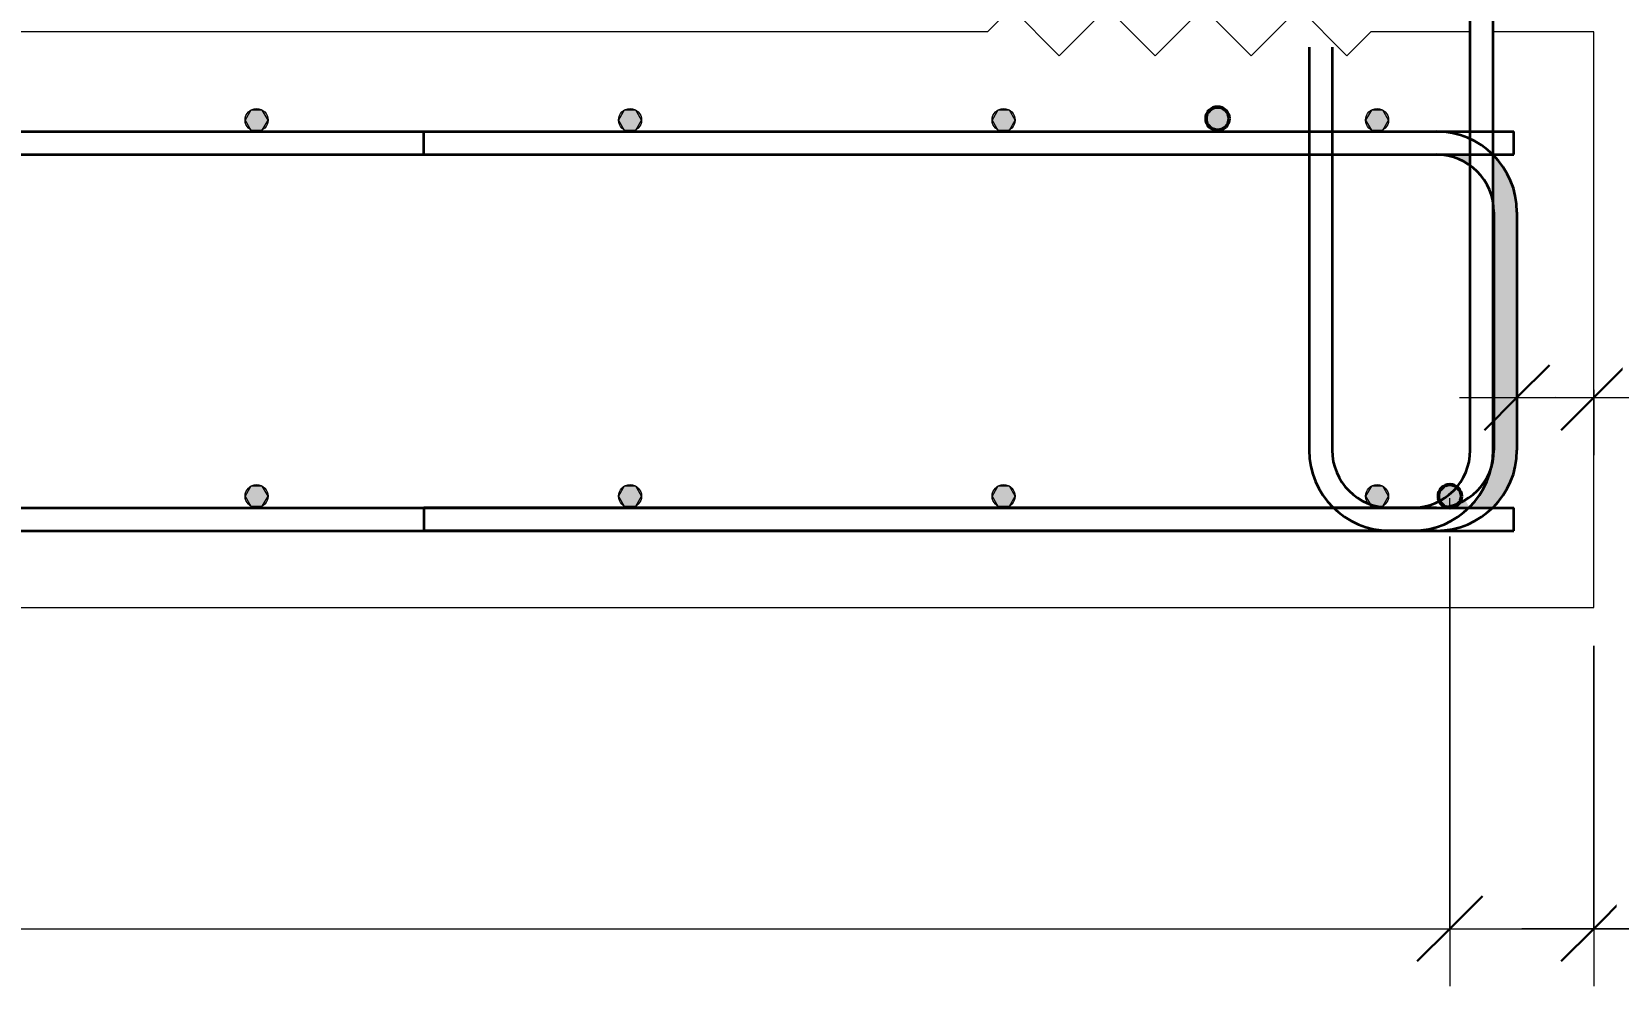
# Model space of a CAD drawing. Header units: millimetres. Extents: x 3129 to 68349, y -1586 to 12682.
# Drawn here: x 54686 to 55514, y -1347 to -850 of the extents above; entities that cross this region are included whole.
import ezdxf

# ---------------------------------------------------------------- set-up
doc = ezdxf.new("R2010")
doc.units = ezdxf.units.MM
for name, color, linetype, lineweight in [('AA_Dim', 7, 'Continuous', 9), ('AA_Dim-20', 7, 'Continuous', 9), ('AA_Linii', 7, 'Continuous', 9), ('AA_Oformlenie', 7, 'Continuous', 9), ('AF_Perekritie_Опалубка', 253, 'Continuous', 20), ('KR_Armatura', 7, 'Continuous', 20), ('KR_Armatura_Tonkie', 7, 'Continuous', 20)]:
    doc.layers.add(name, color=color, linetype=linetype, lineweight=lineweight)
doc.styles.add('ISOCPEUR_1', font='isocpeur.ttf', dxfattribs={"width": 0.9, "height": 50})
doc.dimstyles.new('01_Точн_3_знака__непрозр_', dxfattribs={"dimscale": 304.8, "dimtxt": 49.799059, "dimasz": 0.111549, "dimexe": 0.098425, "dimexo": 0.065617, "dimgap": 0.016404, "dimtad": 1, "dimdec": 3, "dimrnd": 0.001, "dimdsep": 46, "dimtxsty": 'ISOCPEUR_1', "dimblk1": 'OBLIQUE', "dimblk2": 'OBLIQUE', "dimsah": 1, "dimcen": 0.09, "dimdle": 0.098425, "dimazin": 0, "dimtfac": 1, "dimtdec": 4, "dimtix": 1, "dimtmove": 1, "dimatfit": 3, "dimfxl": 1, "dimtvp": 1, "dimtfill": 1, "dimtolj": 1, "dimtzin": 0, "dimlwd": 18, "dimlwe": 18, "dimarcsym": 2})
doc.dimstyles.new('05_Округл_1мм__прозр__1', dxfattribs={"dimscale": 304.8, "dimtxt": 49.799059, "dimasz": 0.111549, "dimexe": 0.098425, "dimexo": 0.065617, "dimgap": 0.006562, "dimtad": 1, "dimdec": 0, "dimdsep": 46, "dimtxsty": 'ISOCPEUR_1', "dimblk1": 'OBLIQUE', "dimblk2": 'OBLIQUE', "dimsah": 1, "dimcen": 0.09, "dimdle": 0.098425, "dimazin": 0, "dimtfac": 1, "dimtdec": 4, "dimtix": 1, "dimtmove": 0, "dimatfit": 3, "dimfxl": 1, "dimtvp": 1, "dimtolj": 1, "dimtzin": 0, "dimlwd": 18, "dimlwe": 18, "dimarcsym": 2})
doc.dimstyles.new('05_Округл_5мм__прозр__1', dxfattribs={"dimscale": 304.8, "dimtxt": 49.799059, "dimasz": 0.111549, "dimexe": 0.098425, "dimexo": 0.065617, "dimgap": 0.006562, "dimtad": 1, "dimdec": 0, "dimrnd": 5, "dimdsep": 46, "dimtxsty": 'ISOCPEUR_1', "dimblk1": 'OBLIQUE', "dimblk2": 'OBLIQUE', "dimsah": 1, "dimcen": 0.09, "dimdle": 0.098425, "dimazin": 0, "dimtfac": 1, "dimtdec": 4, "dimtix": 1, "dimtmove": 1, "dimatfit": 3, "dimfxl": 1, "dimtvp": 1, "dimtolj": 1, "dimtzin": 0, "dimlwd": 18, "dimlwe": 18, "dimarcsym": 2})

# ---------------------------------------------------------------- blocks, each defined once
blk = doc.blocks.new('Последовательность узлов - 3мм масшт20 маскировка-904226-Сечение 19')
at = {"layer": 'AA_Oformlenie'}
for p, q in [((29139.15, -850), (29151.65, -837.5)), ((29151.65, -837.5), (29176.65, -862.5)), ((29189.15, -850), (29201.65, -837.5)), ((29201.65, -837.5), (29226.65, -862.5)), ((29239.15, -850), (29251.65, -837.5)), ((29251.65, -837.5), (29276.65, -862.5)), ((29289.15, -850), (29301.65, -837.5)), ((29301.65, -837.5), (29326.65, -862.5)), ((29189.15, -850), (29176.65, -862.5)), ((29239.15, -850), (29226.65, -862.5)), ((29289.15, -850), (29276.65, -862.5)), ((29339.15, -850), (29326.65, -862.5))]:
    blk.add_line(p, q, dxfattribs=at)
blk = doc.blocks.new('DIMBLOCK66-Сечение 19')
at = {"layer": 'AA_Dim-20', "lineweight": 18}
for p, q in [((52095.78, -1106.26), (52095.78, -1347.38)), ((52095.78, -1317.38), (52095.78, -1106.26)), ((55425.78, -1113), (55425.78, -1347.38)), ((55425.78, -1317.38), (55425.78, -1113)), ((52065.78, -1317.38), (55455.78, -1317.38))]:
    blk.add_line(p, q, dxfattribs=at)
at = {"layer": 'AA_Dim-20', "lineweight": 30}
for p, q in [((52095.78, -1317.38), (52112.78, -1300.38)), ((55425.78, -1317.38), (55442.78, -1300.38)), ((52095.78, -1317.38), (52078.78, -1334.38)), ((55425.78, -1317.38), (55408.78, -1334.38))]:
    blk.add_line(p, q, dxfattribs=at)
at = {"layer": 'AA_Dim-20', "color": 0, "lineweight": 18, "insert": (53645.85, -1250.06), "char_height": 50, "width": 275.8102, "attachment_point": 1, "line_spacing_factor": 1.149209, "style": 'ISOCPEUR_1'}
blk.add_mtext('шаг 200', dxfattribs=at)
blk = doc.blocks.new('_Oblique')
at = {"color": 0, "linetype": 'ByBlock', "lineweight": -2}
blk.add_line((-0.5, -0.5), (0.5, 0.5), dxfattribs=at)
blk = doc.blocks.new('DIMBLOCK78-Сечение 19')
at = {"layer": 'AA_Dim-20', "lineweight": 30}
for p, q in [((55601.73, -800), (55584.73, -783)), ((55601.73, -800), (55618.73, -817)), ((55601.73, -850), (55584.73, -833)), ((55601.73, -850), (55618.73, -867))]:
    blk.add_line(p, q, dxfattribs=at)
at = {"layer": 'AA_Dim-20', "lineweight": 18}
for p, q in [((55480.29, -800), (55631.73, -800)), ((55601.73, -800), (55480.29, -800)), ((55601.73, -800), (55601.73, -880)), ((55601.73, -839.32), (55601.73, -825)), ((55601.73, -922.53), (55601.73, -839.32)), ((55520.78, -850), (55631.73, -850)), ((55601.73, -850), (55520.78, -850))]:
    blk.add_line(p, q, dxfattribs=at)
at = {"layer": 'AA_Dim-20', "color": 0, "lineweight": 18, "insert": (55534.41, -922.53), "char_height": 50, "width": 75.8478, "attachment_point": 1, "rotation": 90, "line_spacing_factor": 1.149209, "style": 'ISOCPEUR_1'}
blk.add_mtext('50', dxfattribs=at)
blk = doc.blocks.new('DIMBLOCK81-Сечение 19')
at = {"layer": 'AA_Dim-20', "lineweight": 18}
for p, q in [((55425.78, -1118), (55425.78, -1347.38)), ((55425.78, -1317.38), (55425.78, -1118)), ((55500.78, -1170), (55500.78, -1347.38)), ((55500.78, -1317.38), (55500.78, -1170)), ((55395.78, -1317.38), (55530.78, -1317.38)), ((55505.29, -1317.39), (55463.28, -1317.38)), ((55588.49, -1317.39), (55505.29, -1317.39))]:
    blk.add_line(p, q, dxfattribs=at)
at = {"layer": 'AA_Dim-20', "lineweight": 30}
for p, q in [((55425.78, -1317.38), (55442.78, -1300.38)), ((55500.78, -1317.38), (55517.78, -1300.38)), ((55425.78, -1317.38), (55408.78, -1334.38)), ((55500.78, -1317.38), (55483.78, -1334.38))]:
    blk.add_line(p, q, dxfattribs=at)
at = {"layer": 'AA_Dim-20', "color": 0, "lineweight": 18, "insert": (55525.29, -1247.07), "char_height": 50, "width": 75.8478, "attachment_point": 1, "line_spacing_factor": 1.149209, "style": 'ISOCPEUR_1', "bg_fill": 3, "box_fill_scale": 1.25, "bg_fill_color": 256, "bg_fill_true_color": 13158600, "bg_fill_transparency": 0}
blk.add_mtext('75', dxfattribs=at)
blk = doc.blocks.new('DIMBLOCK91-Сечение 19')
at = {"layer": 'AA_Dim-20', "lineweight": 30}
for p, q in [((55460.78, -1040.67), (55477.78, -1023.67)), ((55500.78, -1040.67), (55517.78, -1023.67)), ((55460.78, -1040.67), (55443.78, -1057.67)), ((55500.78, -1040.67), (55483.78, -1057.67))]:
    blk.add_line(p, q, dxfattribs=at)
at = {"layer": 'AA_Dim-20', "lineweight": 18}
for p, q in [((55430.78, -1040.67), (55530.78, -1040.67)), ((55460.78, -1036.63), (55460.78, -1070.67)), ((55460.78, -1040.67), (55460.78, -1036.63)), ((55508.31, -1040.76), (55480.78, -1040.67)), ((55500.78, -1036.63), (55500.78, -1070.67)), ((55500.78, -1040.67), (55500.78, -1036.63)), ((55679.62, -1040.76), (55508.31, -1040.76))]:
    blk.add_line(p, q, dxfattribs=at)
at = {"layer": 'AA_Dim-20', "color": 0, "lineweight": 18, "insert": (55528.31, -970.44), "char_height": 50, "width": 181.575, "attachment_point": 1, "line_spacing_factor": 1.149209, "style": 'ISOCPEUR_1', "bg_fill": 3, "box_fill_scale": 1.25, "bg_fill_color": 256, "bg_fill_true_color": 13158600, "bg_fill_transparency": 0}
blk.add_mtext('з.с.40', dxfattribs=at)

msp = doc.modelspace()

# ---------------------------------------------------------------- hatches: boundary and pattern name
at = {"layer": 'AA_Oformlenie'}
for points in [[(55304.6343, -901.256), (55306.1872, -901.0515), (55307.6343, -900.4521), (55308.8769, -899.4986), (55309.8305, -898.256), (55310.4299, -896.8089), (55310.6343, -895.256), (55310.4299, -893.7031), (55309.8305, -892.256), (55308.8769, -891.0134), (55307.6343, -890.0598), (55306.1872, -889.4604), (55304.6343, -889.256), (55303.0814, -889.4604), (55301.6343, -890.0598), (55300.3917, -891.0134), (55299.4382, -892.256), (55298.8388, -893.7031), (55298.7323, -896), (55298.8388, -896.8089), (55299.5282, -898.3734), (55300.3917, -899.4986), (55301.6343, -900.4521), (55303.0814, -901.0515)], [(55423.4132, -1097.4604), (55423.469, -1097.3821), (55426.7449, -1096.8928), (55430.9713, -1095), (55431.6157, -1093.2115), (55431.7752, -1092), (55431.5707, -1090.4471), (55430.9713, -1089), (55430.0178, -1087.7574), (55428.7752, -1086.8038), (55426.5397, -1086.1007), (55425.7752, -1086), (55424.2223, -1086.2044), (55422.7752, -1086.8038), (55421.4042, -1087.9246), (55420.579, -1089), (55419.9796, -1090.4471), (55419.7752, -1092), (55420.1568, -1093.9808), (55420.579, -1095), (55421.5325, -1096.2426), (55422.7752, -1097.1962)]]:
    msp.add_hatch(color=250, dxfattribs=at).paths.add_polyline_path(points)
at = {"layer": 'KR_Armatura'}
h = msp.add_hatch(color=256, dxfattribs=at)
edge = h.paths.add_edge_path()
edge.add_arc((54803.5317, -896), 6, 0, 360)
for points in [[(54800.5317, -901.1962), (54806.5317, -901.1962), (54809.5317, -896), (54806.5317, -890.8038), (54800.5317, -890.8038), (54797.5317, -896)], [(54995.3, -901.1962), (55001.3, -901.1962), (55004.3, -896), (55001.3, -890.8038), (54995.3, -890.8038), (54992.3, -896)], [(55190.0684, -901.1962), (55196.0684, -901.1962), (55199.0684, -896), (55196.0684, -890.8038), (55190.0684, -890.8038), (55187.0684, -896)], [(55384.8367, -901.1962), (55390.8367, -901.1962), (55393.8367, -896), (55390.8367, -890.8038), (55384.8367, -890.8038), (55381.8367, -896)], [(54800.5317, -1097.1962), (54806.5317, -1097.1962), (54809.5317, -1092), (54806.5317, -1086.8038), (54800.5317, -1086.8038), (54797.5317, -1092)], [(54995.3, -1097.1962), (55001.3, -1097.1962), (55004.3, -1092), (55001.3, -1086.8038), (54995.3, -1086.8038), (54992.3, -1092)], [(55190.0684, -1097.1962), (55196.0684, -1097.1962), (55199.0684, -1092), (55196.0684, -1086.8038), (55190.0684, -1086.8038), (55187.0684, -1092)], [(55384.8367, -1097.1962), (55390.8367, -1097.1962), (55393.8367, -1092), (55390.8367, -1086.8038), (55384.8367, -1086.8038), (55381.8367, -1092)]]:
    msp.add_hatch(color=256, dxfattribs=at).paths.add_polyline_path(points)
h = msp.add_hatch(color=256, dxfattribs=at)
edge = h.paths.add_edge_path()
edge.add_arc((54998.3, -896), 6, 0, 360)
h = msp.add_hatch(color=256, dxfattribs=at)
edge = h.paths.add_edge_path()
edge.add_arc((55193.0684, -896), 6, 0, 360)
h = msp.add_hatch(color=256, dxfattribs=at)
edge = h.paths.add_edge_path()
edge.add_arc((55387.8367, -896), 6, 0, 360)
h = msp.add_hatch(color=256, dxfattribs=at)
edge = h.paths.add_edge_path()
edge.add_arc((54803.5317, -1092), 6, 0, 360)
h = msp.add_hatch(color=256, dxfattribs=at)
edge = h.paths.add_edge_path()
edge.add_arc((54998.3, -1092), 6, 0, 360)
h = msp.add_hatch(color=256, dxfattribs=at)
edge = h.paths.add_edge_path()
edge.add_arc((55193.0684, -1092), 6, 0, 360)
h = msp.add_hatch(color=256, dxfattribs=at)
edge = h.paths.add_edge_path()
edge.add_arc((55387.8367, -1092), 6, 0, 360)
at = {"layer": 'KR_Armatura_Tonkie'}
h = msp.add_hatch(color=256, dxfattribs=at)
h.paths.add_polyline_path([(55459.3441, -944), (55460.7752, -944), (55459.1461, -932.6518), (55455.1482, -923), (55448.4042, -914.371), (55448.4042, -941.1823), (55448.7752, -944), (55459.1461, -944)])
h.paths.add_polyline_path([(55436.4042, -920.0366), (55436.4042, -914), (55418.7752, -914), (55426.7449, -915.1072), (55433.7752, -918.0192)])
for points in [[(55459.1461, -1068), (55460.7752, -1068), (55460.7752, -944), (55448.7752, -944), (55448.7752, -1068)], [(55442.7773, -1098), (55448.0807, -1098), (55448.7752, -1097.3055), (55455.1482, -1089), (55459.3441, -1078.8704), (55460.7752, -1068), (55448.7752, -1068), (55447.7529, -1075.7646), (55446.5171, -1078.7482), (55446.9731, -1078.8704), (55442.6137, -1089.2132), (55435.9772, -1097.7948), (55433.7752, -1093.9808), (55426.5397, -1096.9778), (55423.3751, -1097.3944), (55423.7247, -1098), (55439.8648, -1098)]]:
    msp.add_hatch(color=256, dxfattribs=at).paths.add_polyline_path(points)

# ---------------------------------------------------------------- linework, layer by layer
at = {"layer": 'AA_Linii', "lineweight": 20}
msp.add_line((55425.7752, -1098), (55425.7752, -1093), dxfattribs=at)
at = {"layer": 'AA_Linii', "lineweight": 50}
for centre, start, end in [((55304.6343, -895.256), 360, 180), ((55304.6343, -895.256), 180, 0), ((55425.7752, -1092), 360, 180), ((55425.7752, -1092), 180, 0)]:
    msp.add_arc(centre, 6, start, end, dxfattribs=at)
at = {"layer": 'AF_Perekritie_Опалубка'}
for p, q in [((55184.6351, -850), (53780.7752, -850)), ((55436.4042, -850), (55384.6351, -850)), ((55500.7752, -850), (55448.4042, -850)), ((55500.7752, -1150), (55500.7752, -850)), ((52020.7752, -1150), (55500.7752, -1150))]:
    msp.add_line(p, q, dxfattribs=at)
at = {"layer": 'KR_Armatura'}
for p, q in [((54800.5317, -890.8038), (54797.5317, -896)), ((54806.5317, -890.8038), (54800.5317, -890.8038)), ((54809.5317, -896), (54806.5317, -890.8038)), ((54995.3, -890.8038), (54992.3, -896)), ((55001.3, -890.8038), (54995.3, -890.8038)), ((55004.3, -896), (55001.3, -890.8038)), ((55190.0684, -890.8038), (55187.0684, -896)), ((55196.0684, -890.8038), (55190.0684, -890.8038)), ((55199.0684, -896), (55196.0684, -890.8038)), ((55384.8367, -890.8038), (55381.8367, -896)), ((55390.8367, -890.8038), (55384.8367, -890.8038)), ((55393.8367, -896), (55390.8367, -890.8038)), ((54797.5317, -896), (54800.5317, -901.1962)), ((54800.5317, -901.1962), (54806.5317, -901.1962)), ((54806.5317, -901.1962), (54809.5317, -896)), ((54992.3, -896), (54995.3, -901.1962)), ((54995.3, -901.1962), (55001.3, -901.1962)), ((55001.3, -901.1962), (55004.3, -896)), ((55187.0684, -896), (55190.0684, -901.1962)), ((55190.0684, -901.1962), (55196.0684, -901.1962)), ((55196.0684, -901.1962), (55199.0684, -896)), ((55381.8367, -896), (55384.8367, -901.1962)), ((55384.8367, -901.1962), (55390.8367, -901.1962)), ((55390.8367, -901.1962), (55393.8367, -896)), ((54800.5317, -1086.8038), (54797.5317, -1092)), ((54797.5317, -1092), (54800.5317, -1097.1962)), ((54806.5317, -1086.8038), (54800.5317, -1086.8038)), ((54809.5317, -1092), (54806.5317, -1086.8038)), ((54806.5317, -1097.1962), (54809.5317, -1092)), ((54995.3, -1086.8038), (54992.3, -1092)), ((54992.3, -1092), (54995.3, -1097.1962)), ((55001.3, -1086.8038), (54995.3, -1086.8038)), ((55004.3, -1092), (55001.3, -1086.8038)), ((55001.3, -1097.1962), (55004.3, -1092)), ((55190.0684, -1086.8038), (55187.0684, -1092)), ((55187.0684, -1092), (55190.0684, -1097.1962)), ((55196.0684, -1086.8038), (55190.0684, -1086.8038)), ((55199.0684, -1092), (55196.0684, -1086.8038)), ((55196.0684, -1097.1962), (55199.0684, -1092)), ((55384.8367, -1086.8038), (55381.8367, -1092)), ((55381.8367, -1092), (55384.8367, -1097.1962)), ((55390.8367, -1086.8038), (55384.8367, -1086.8038)), ((55393.8367, -1092), (55390.8367, -1086.8038)), ((55390.8367, -1097.1962), (55393.8367, -1092)), ((54800.5317, -1097.1962), (54806.5317, -1097.1962)), ((54995.3, -1097.1962), (55001.3, -1097.1962)), ((55190.0684, -1097.1962), (55196.0684, -1097.1962)), ((55384.8367, -1097.1962), (55390.8367, -1097.1962))]:
    msp.add_line(p, q, dxfattribs=at)
for centre in [(54803.5317, -896), (54998.3, -896), (55193.0684, -896), (55387.8367, -896), (54803.5317, -1092), (54998.3, -1092), (55193.0684, -1092), (55387.8367, -1092)]:
    msp.add_circle(centre, 6, dxfattribs=at)
at = {"layer": 'KR_Armatura_Tonkie', "lineweight": 35}
for p, q in [((55436.4042, -1068), (55436.4042, -814)), ((55448.4042, -1068), (55448.4042, -814)), ((55352.4042, -858), (55352.4042, -1068)), ((55364.4042, -858), (55364.4042, -1068)), ((53521.6095, -902), (55459.1461, -902)), ((54890.7752, -902), (55418.7752, -902)), ((54890.7752, -914), (54890.7752, -902)), ((55459.1461, -914), (55459.1461, -902)), ((52060.7752, -914), (55459.1461, -914)), ((54890.7752, -914), (55418.7752, -914)), ((55448.7752, -944), (55448.7752, -1068)), ((55460.7752, -944), (55460.7752, -1068)), ((52060.7752, -1098), (55459.1461, -1098)), ((55418.7752, -1098), (54890.7752, -1098)), ((54890.7752, -1098), (54890.7752, -1110)), ((55394.4042, -1098), (55406.4042, -1098)), ((55459.1461, -1110), (55459.1461, -1098)), ((52060.7752, -1110), (55459.1461, -1110)), ((55418.7752, -1110), (54890.7752, -1110)), ((55394.4042, -1110), (55406.4042, -1110))]:
    msp.add_line(p, q, dxfattribs=at)
for centre, radius, start, end in [((55418.7752, -944), 42, 0, 90), ((55418.7752, -944), 30, 360, 90), ((55394.4042, -1068), 42, 180, 270), ((55394.4042, -1068), 30, 180, 270), ((55406.4042, -1068), 30, 270, 0), ((55406.4042, -1068), 42, 270, 360), ((55418.7752, -1068), 30, 270, 0), ((55418.7752, -1068), 42, 270, 360)]:
    msp.add_arc(centre, radius, start, end, dxfattribs=at)

# ---------------------------------------------------------------- block references
at = {"layer": 'AA_Oformlenie', "rotation": 180}
msp.add_blockref('Последовательность узлов - 3мм масшт20 маскировка-904226-Сечение 19', (84523.7851, -1700), dxfattribs=at)

# ---------------------------------------------------------------- dimensions: what is measured, and where the dimension line sits
at = {"layer": 'AA_Dim', "lineweight": 18}
dim = msp.add_linear_dim(base=(55601.728, -850), p1=(55460.288, -800), p2=(55500.7752, -850), angle=90, dimstyle='05_Округл_5мм__прозр__1', override={"dimpost": '<>', "dimfxl": 64.336714}, dxfattribs=at)
dim.commit()
dim.dimension.update_dxf_attribs({"geometry": 'DIMBLOCK78-Сечение 19', "text_midpoint": (55567.7385, -884.6057), "dimtype": 160, "text_rotation": 90})
dim = msp.add_linear_dim(base=(55425.7752, -1317.3819), p1=(52095.7752, -1086.256), p2=(55425.7752, -1093), text='шаг 200', dimstyle='05_Округл_1мм__прозр__1', override={"dimpost": '<>', "dimfxl": 3330.006829}, dxfattribs=at)
dim.commit()
dim.dimension.update_dxf_attribs({"geometry": 'DIMBLOCK66-Сечение 19', "text_midpoint": (53760.7752, -1290.3629)})

# ---------------------------------------------------------------- next in the draw order: dimensions: what is measured, and where the dimension line sits
for base, p1, p2, override, picture, middle in [((55500.7752, -1040.6736), (55460.7752, -1016.632), (55500.7752, -1016.632), {"dimpost": 'з.с.<>', "dimfxl": 40}, 'DIMBLOCK91-Сечение 19', (55619.099, -1003.7745)), ((55500.7752, -1317.3819), (55425.7752, -1098), (55500.7752, -1150), {"dimpost": '<>', "dimfxl": 91.263355}, 'DIMBLOCK81-Сечение 19', (55563.2101, -1280.4021))]:
    dim = msp.add_linear_dim(base=base, p1=p1, p2=p2, dimstyle='01_Точн_3_знака__непрозр_', override=override, dxfattribs=at)
    dim.commit()
    dim.dimension.update_dxf_attribs({"geometry": picture, "text_midpoint": middle, "dimtype": 160})

doc.saveas('drawing.dxf')
